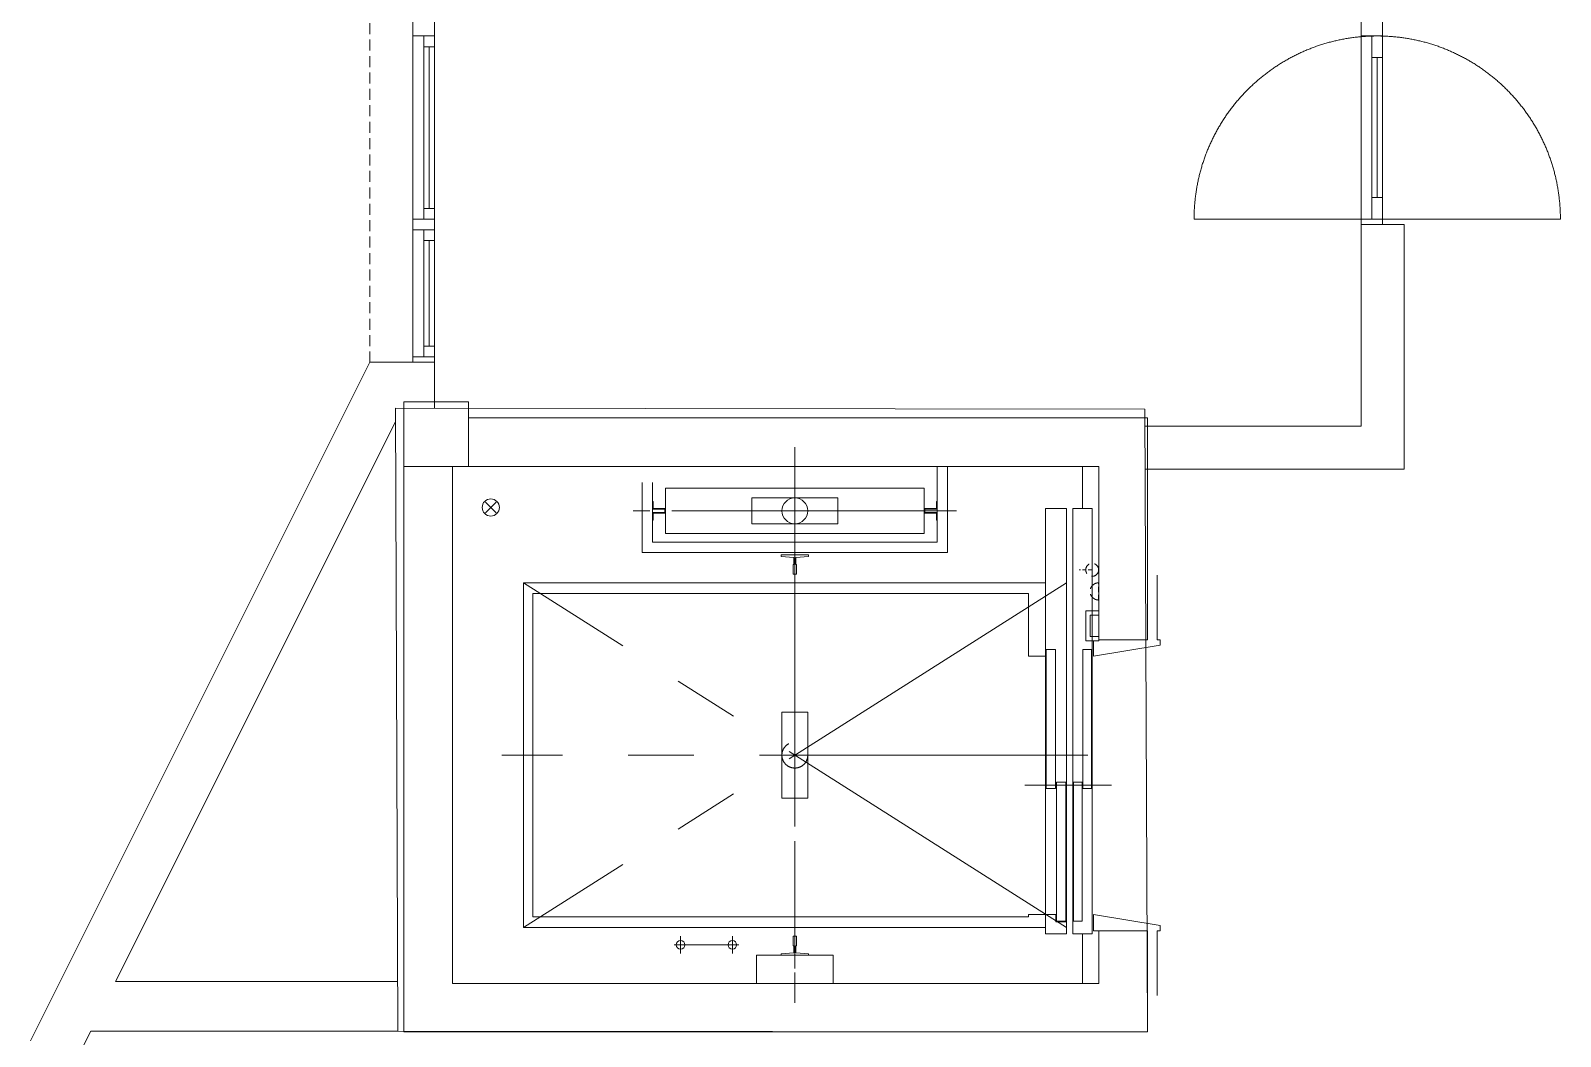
# Model space of a CAD drawing. Header units: millimetres. Extents: x -160614 to 59925, y -157025 to 0.
# Drawn here: x -149904 to -142804, y -104301 to -99632 of the extents above; entities that cross this region are included whole.
import ezdxf

# ---------------------------------------------------------------- set-up
doc = ezdxf.new("R2010")
doc.units = ezdxf.units.MM
doc.header["$LTSCALE"] = 8
for name, pattern in [('CENTERX2', [101.6, 63.5, -12.7, 12.7, -12.7]), ('DASHED', [19.05, 12.7, -6.35]), ('DASHED2', [9.525, 6.35, -3.175]), ('HIDDEN', [9.525, 6.35, -3.175])]:
    doc.linetypes.add(name, pattern=pattern)
for name, color, linetype, lineweight in [('72_EGR_EQP_TAG', 9, 'Continuous', 5), ('Aluminum', 9, 'Continuous', 5), ('Axis', 9, 'CENTERX2', 5), ('C-HYDR-CTCH', 9, 'Continuous', 5), ('Cabin', 9, 'Continuous', 5), ('Notes', 9, 'Continuous', 5), ('Proj', 9, 'Continuous', 5), ('Structure', 9, 'Continuous', 5), ('Tech', 9, 'DASHED2', 5), ('Walls', 9, 'Continuous', 5)]:
    doc.layers.add(name, color=color, linetype=linetype, lineweight=lineweight)

# ---------------------------------------------------------------- blocks, each defined once
blk = doc.blocks.new('T127-1_B')
at = {"layer": 'Cabin'}
for p, q in [((44.5, 8), (44.5, 4)), ((44.5, 4), (78, 4)), ((78, 4), (82, 63.5)), ((44.5, -8), (44.5, -4)), ((44.5, -4), (78, -4)), ((78, -4), (82, -63.5))]:
    blk.add_line(p, q, dxfattribs=at)
at = {"layer": 'Cabin', "ltscale": 5}
for points in [[(44.5, 8), (0, 8), (0, -8), (44.5, -8)], [(82, 63.5), (89, 63.5), (89, -63.5), (82, -63.5)]]:
    blk.add_lwpolyline(points, dxfattribs=at)
blk = doc.blocks.new('T127-1_B__1680')
at = {"layer": 'Axis'}
blk.add_line((-990, 0), (990, 0), dxfattribs=at)
at = {"layer": 'Notes', "xscale": -1}
blk.add_blockref('T127-1_B', (-840, 0), dxfattribs=at)
at = {"layer": 'Notes'}
blk.add_blockref('T127-1_B', (840, 0), dxfattribs=at)
blk = doc.blocks.new('JIS5K')
at = {"layer": 'Cabin'}
for p, q in [((60.2, 8), (60.2, 11.2)), ((60.2, -8), (60.2, -11.2))]:
    blk.add_line(p, q, dxfattribs=at)
at = {"layer": 'Cabin', "ltscale": 5}
for points in [[(57, 11.2), (0, 11.2), (0, -11.2), (57, -11.2)], [(60.2, 8), (3.2, 8), (3.2, -8), (60.2, -8)], [(57, 11.2), (57, 43.5), (60.2, 43.5), (60.2, 11.2)], [(57, -11.2), (57, -43.5), (60.2, -43.5), (60.2, -11.2)]]:
    blk.add_lwpolyline(points, dxfattribs=at)
blk = doc.blocks.new('JIS5K__1200')
at = {"layer": 'Axis'}
blk.add_line((-750, 0), (750, 0), dxfattribs=at)
at = {"layer": 'Notes', "xscale": -1}
blk.add_blockref('JIS5K', (-600, 0), dxfattribs=at)
at = {"layer": 'Notes'}
blk.add_blockref('JIS5K', (600, 0), dxfattribs=at)
blk = doc.blocks.new('对重支撑1')
at = {"layer": 'Cabin'}
blk.add_lwpolyline([(1060, 178), (929, 178), (929, -178), (1060, -178)], close=True, dxfattribs=at).dxf.unprotected_set("ltscale", 0)
blk = doc.blocks.new('井道平面图轿厢1轿厢地坎')
at = {"layer": 'Axis', "ltscale": 0.864}
blk.add_lwpolyline([(0, 96), (0, -192)], dxfattribs=at)
at = {"layer": 'Cabin', "ltscale": 5}
for points in [[(690, 0), (690, -96), (-1285, -96), (-1285, 0)], [(15, -3), (15, -46), (-630, -46), (-630, -3)], [(630, -50), (630, -93), (-15, -93), (-15, -50)]]:
    blk.add_lwpolyline(points, close=True, dxfattribs=at)
at = {"layer": 'Cabin'}
for points in [[(600, 0), (600, -48)], [(600, -48), (633, -48)], [(633, -48), (633, -96)]]:
    blk.add_lwpolyline(points, dxfattribs=at)
blk = doc.blocks.new('层门地坎1')
at = {"layer": 'Axis', "ltscale": 0.81}
blk.add_lwpolyline([(0, 90), (0, -180)], dxfattribs=at)
at = {"layer": 'Cabin', "ltscale": 5}
for points in [[(690, 0), (690, -90), (-1285, -90), (-1285, 0)], [(15, -47), (15, -87), (-630, -87), (-630, -47)], [(630, -3), (630, -43), (-15, -43), (-15, -3)]]:
    blk.add_lwpolyline(points, close=True, dxfattribs=at)
blk = doc.blocks.new('A$C47696aed')
at = {"layer": 'C-HYDR-CTCH', "color": 4, "flags": 128}
blk.add_lwpolyline([(128.4, 14709.9), (139.7, 11818.4), (3617.4, 11814.7), (3606.1, 14706.2), (128.4, 14709.9)], dxfattribs=at)
blk = doc.blocks.new('GF1')
at = {"layer": 'Aluminum', "color": 9}
for p, q in [((-148129.4, -101171.8), (-148129.4, -94492.6)), ((-148029.4, -94492.6), (-148029.4, -101171.8)), ((-143729.4, -100532.2), (-143729.4, -95132.2)), ((-143629.4, -95132.2), (-143629.4, -100532.2)), ((-148129.4, -99657.2), (-148029.4, -99657.2)), ((-148079.4, -100507.2), (-148079.4, -99657.2)), ((-143729.4, -99657.2), (-143629.4, -99657.2)), ((-143679.4, -100507.2), (-143679.4, -99657.2)), ((-148079.4, -99707.2), (-148029.4, -99707.2)), ((-148054.4, -100457.2), (-148054.4, -99707.2)), ((-143679.4, -99757.2), (-143629.4, -99757.2)), ((-143654.4, -100407.2), (-143654.4, -99757.2)), ((-148079.4, -100457.2), (-148029.4, -100457.2)), ((-143679.4, -100407.2), (-143629.4, -100407.2)), ((-148129.4, -100507.2), (-148029.4, -100507.2)), ((-143729.4, -100507.2), (-143629.4, -100507.2)), ((-148129.4, -100557.2), (-148029.4, -100557.2)), ((-148079.4, -101146.8), (-148079.4, -100557.2)), ((-148079.4, -100607.2), (-148029.4, -100607.2)), ((-148054.4, -101096.8), (-148054.4, -100607.2)), ((-148079.4, -101096.8), (-148029.4, -101096.8)), ((-148129.4, -101146.8), (-148029.4, -101146.8))]:
    blk.add_line(p, q, dxfattribs=at)
at = {"layer": 'Aluminum', "color": 9, "linetype": 'DASHED', "ltscale": 300}
blk.add_line((-144504.4, -100507.2), (-142804.4, -100507.2), dxfattribs=at)
blk.add_arc((-143654.4, -100507.2), 850, 0, 180, dxfattribs=at)
at = {"layer": 'Axis', "color": 9}
blk.add_line((-146357.3, -102066.2, 0), (-146357.3, -101656.2, 0), dxfattribs=at)
at = {"layer": 'Axis', "color": 9, "ltscale": 3}
for points in [[(-146357.3, -101565.2), (-146357.3, -104145.2)], [(-145097.3, -102195.2), (-147617.3, -103795.2)], [(-145097.3, -103795.2), (-147617.3, -102195.2)], [(-144997.3, -102995.2), (-147717.3, -102995.2)]]:
    blk.add_lwpolyline(points, dxfattribs=at)
at = {"layer": 'Axis', "color": 9, "ltscale": 1.5}
blk.add_lwpolyline([(-146357.3, -102745.2), (-146357.3, -103245.2)], dxfattribs=at)
at = {"layer": 'Axis', "color": 9, "ltscale": 0.24}
for points in [[(-146887.3, -103835.2), (-146887.3, -103915.2)], [(-146647.3, -103835.2), (-146647.3, -103915.2)]]:
    blk.add_lwpolyline(points, dxfattribs=at)
at = {"layer": 'Axis', "color": 9, "ltscale": 0.9}
blk.add_lwpolyline([(-146617.3, -103875.2), (-146917.3, -103875.2)], dxfattribs=at)
at = {"layer": 'Cabin', "color": 9, "ltscale": 5, "elevation": 0}
for points in [[(-147065.5, -101730.2), (-147065.5, -102055.2), (-145649.1, -102055.2), (-145649.1, -101655.2)], [(-147017.5, -101730.2), (-147017.5, -102007.2), (-145697.1, -102007.2), (-145697.1, -101655.2)]]:
    blk.add_lwpolyline(points, dxfattribs=at)
at = {"layer": 'Cabin', "color": 9}
for points in [[(-145022.3, -101655.2), (-145022.3, -101850.2)], [(-146107.3, -101861.2), (-146607.3, -101861.2)], [(-145097.3, -101850.2), (-145193.3, -101850.2)], [(-145193.3, -101850.2), (-145193.3, -102195.2)], [(-145097.3, -101850.2), (-145193.3, -101850.2)], [(-145193.3, -101850.2), (-145193.3, -102195.2)], [(-145097.3, -103825.2), (-145097.3, -101850.2)], [(-145097.3, -103825.2), (-145097.3, -101850.2)], [(-145193.3, -102195.2), (-147617.3, -102195.2)], [(-147617.3, -102195.2), (-147617.3, -103795.2)], [(-145193.3, -102195.2), (-147617.3, -102195.2)], [(-147617.3, -102195.2), (-147617.3, -103795.2)], [(-145273.3, -102245.2), (-147573.3, -102245.2)], [(-147573.3, -102245.2), (-147573.3, -102995.2)], [(-145273.3, -102535.2), (-145273.3, -102245.2)], [(-145193.3, -102535.2), (-145273.3, -102535.2)], [(-147573.3, -103745.2), (-147573.3, -102995.2)], [(-147617.3, -103795.2), (-145193.3, -103795.2)], [(-147617.3, -103795.2), (-145193.3, -103795.2)], [(-145273.3, -103745.2), (-147573.3, -103745.2)], [(-145193.3, -103735.2), (-145273.3, -103735.2)], [(-145273.3, -103735.2), (-145273.3, -103745.2)], [(-145193.3, -103795.2), (-145193.3, -103825.2)], [(-145193.3, -103795.2), (-145193.3, -103825.2)], [(-145193.3, -103825.2), (-145097.3, -103825.2)], [(-145193.3, -103825.2), (-145097.3, -103825.2)], [(-145022.3, -104055.2), (-145022.3, -103825.2)]]:
    blk.add_lwpolyline(points, dxfattribs=at)
at = {"layer": 'Cabin', "color": 9, "ltscale": 5, "elevation": 0}
blk.add_lwpolyline([(-146957.3, -101756.2), (-146957.3, -101966.2), (-145757.3, -101966.2), (-145757.3, -101756.2)], close=True, dxfattribs=at)
at = {"layer": 'Cabin', "color": 9, "elevation": 0}
blk.add_lwpolyline([(-146557.3, -101800.2), (-146557.3, -101922.2), (-146157.3, -101922.2), (-146157.3, -101800.2)], close=True, dxfattribs=at)
for points in [[(-144971.3, -102465.2), (-144971.3, -102535.2), (-144661.3, -102485.2), (-144661.3, -102460.2), (-144676.3, -102460.2), (-144676.3, -102160.2)], [(-144946.3, -103810.2), (-144946.3, -103810.2), (-144971.3, -103810.2), (-144971.3, -103735.2), (-144661.3, -103785.2), (-144661.3, -103810.2), (-144676.3, -103810.2), (-144676.3, -104110.2)]]:
    blk.add_lwpolyline(points, dxfattribs=at)
at = {"layer": 'Cabin', "color": 9, "ltscale": 50, "elevation": 0}
blk.add_lwpolyline([(-146418.3, -103195.2), (-146296.3, -103195.2), (-146296.3, -102795.2), (-146418.3, -102795.2)], close=True, dxfattribs=at)
at = {"layer": 'Cabin', "color": 9}
for centre, radius in [((-146357.3, -101861.2, 0), 60), ((-146887.3, -103875.2, 0), 20), ((-146647.3, -103875.2, 0), 20)]:
    blk.add_circle(centre, radius, dxfattribs=at)
at = {"layer": 'Notes', "color": 9}
for p, q in [((-147793.4, -101820.7, 0), (-147743.4, -101870.7, 0)), ((-147743.4, -101820.7, 0), (-147793.4, -101870.7, 0))]:
    blk.add_line(p, q, dxfattribs=at)
blk.add_circle((-147768.4, -101845.7, 0), 40, dxfattribs=at)
at = {"layer": 'Proj', "color": 9, "linetype": 'HIDDEN'}
blk.add_line((-148329.4, -94492.6), (-148329.4, -101171.8), dxfattribs=at)
at = {"layer": 'Structure', "color": 9, "elevation": 0}
blk.add_lwpolyline([(-148171.3, -101655.2), (-147871.3, -101655.2), (-147871.3, -101355.2), (-148171.3, -101355.2)], close=True, dxfattribs=at)
at = {"layer": 'Structure', "color": 9}
for points in [[(-144721.3, -102460.2), (-144946.3, -102460.2), (-144946.3, -101655.2), (-147946.3, -101655.2), (-147946.3, -104055.2), (-144946.3, -104055.2), (-144946.3, -103810.2), (-144721.3, -103810.2), (-144721.3, -104280.2), (-148171.3, -104280.2), (-148171.3, -101430.2)], [(-147871.3, -101430.2), (-144721.3, -101430.2), (-144721.3, -102460.2)]]:
    blk.add_lwpolyline(points, dxfattribs=at)
at = {"layer": 'Tech', "color": 9, "ltscale": 0.36}
blk.add_lwpolyline([(-144977.3, -102135.2), (-145037.3, -102135.2)], dxfattribs=at)
at = {"layer": 'Tech', "color": 9, "ltscale": 0.48}
blk.add_lwpolyline([(-144947.3, -102275.2), (-144947.3, -102195.2)], dxfattribs=at)
at = {"layer": 'Tech', "color": 9, "ltscale": 9, "elevation": 0}
for points in [[(-145006.3, -102465.2), (-145006.3, -102325.2), (-144946.3, -102325.2), (-144946.3, -102465.2)], [(-144986.3, -102445.2), (-144986.3, -102345.2), (-144946.3, -102345.2), (-144946.3, -102445.2)]]:
    blk.add_lwpolyline(points, close=True, dxfattribs=at)
at = {"layer": 'Tech', "color": 9}
blk.add_circle((-144977.3, -102135.2, 0), 30, dxfattribs=at)
at = {"layer": 'Tech', "color": 9, "ltscale": 5}
blk.add_circle((-146357.3, -102995.2, 0), 60, dxfattribs=at)
at = {"layer": 'Tech', "color": 9}
blk.add_arc((-144947.3, -102235.2, 0), 40, 90, 270, dxfattribs=at)
at = {"layer": 'Walls', "color": 9}
for p, q in [((-143729.4, -100532.2), (-143529.4, -100532.2)), ((-143729.4, -101467.6), (-143729.4, -100532.2)), ((-143529.4, -101667.6), (-143529.4, -100532.2)), ((-148329.4, -101171.8), (-149904.1, -104321.2)), ((-148029.4, -101171.8), (-148329.4, -101171.8)), ((-148029.4, -101385.2), (-148029.4, -101171.8)), ((-149509.6, -104046.5), (-148210.1, -101447.6)), ((-144732.3, -101467.7, 0), (-143729.4, -101467.6)), ((-144731.5, -101667.7, 0), (-143529.4, -101667.6)), ((-148199, -104046.5, 0), (-149509.6, -104046.5, 0)), ((-149698.4, -104424.1), (-149624.6, -104276.5)), ((-148199, -104276.5, 0), (-149624.6, -104276.5, 0))]:
    blk.add_line(p, q, dxfattribs=at)
at = {"layer": 'Notes', "color": 9, "xscale": -1}
for name, p, rotation in [('JIS5K__1200', (-146357.3, -101861.2, 0), 1.53523449952786e-06), ('井道平面图轿厢1轿厢地坎', (-145193.3, -103135.2, 0), 90), ('层门地坎1', (-145067.3, -103135.2, 0), 90)]:
    blk.add_blockref(name, p, dxfattribs=dict(at, rotation=rotation))
at = {"layer": 'Notes', "color": 9, "yscale": -1, "rotation": 270.0000000000001}
for name in ['T127-1_B__1680', '对重支撑1']:
    blk.add_blockref(name, (-146357.3, -102995.2, 0), dxfattribs=at)
at = {"layer": 'Structure', "color": 9}
blk.add_blockref('A$C47696aed', (-148338.7, -116094.9, 0), dxfattribs=at)

msp = doc.modelspace()

# ---------------------------------------------------------------- block references
at = {"layer": '72_EGR_EQP_TAG'}
msp.add_blockref('GF1', (0, 0), dxfattribs=at)

doc.saveas('drawing.dxf')
